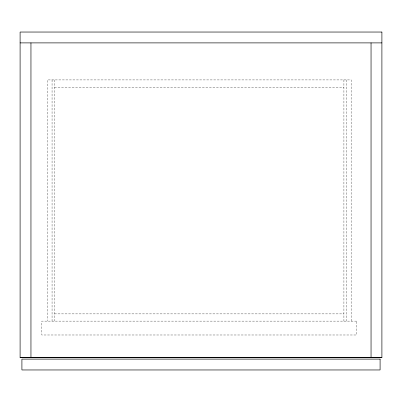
<?xml version="1.0" encoding="UTF-8"?>
<svg xmlns="http://www.w3.org/2000/svg" width="402" height="402" viewBox="0 0 402 402"><rect width="100%" height="100%" fill="white"/><g stroke="black" fill="none" stroke-linecap="round" stroke-linejoin="round"><path stroke-width="0.3" stroke-dasharray="2.01 1.51" d="M54.471 87.154L343.911 87.154M54.471 313.882L343.911 313.882M351.147 321.118L351.147 79.918L47.235 79.918L47.235 321.118M346.323 79.918L346.323 321.118M343.911 79.918L343.911 321.118M54.471 79.918L54.471 321.118M52.059 79.918L52.059 321.118M356.574 321.118L41.808 321.118L41.808 334.987L356.574 334.987L356.574 321.118"/><path stroke-width="0.6" d="M20.1 42.893L381.9 42.893M20.1 357.298L381.9 357.298M371.046 42.893L371.046 357.659M30.954 42.893L30.954 357.659M381.9 32.039L20.1 32.039L20.1 357.659L381.9 357.659L381.9 32.039M380.091 359.107L21.909 359.107L21.909 369.961L380.091 369.961L380.091 359.107"/></g></svg>
